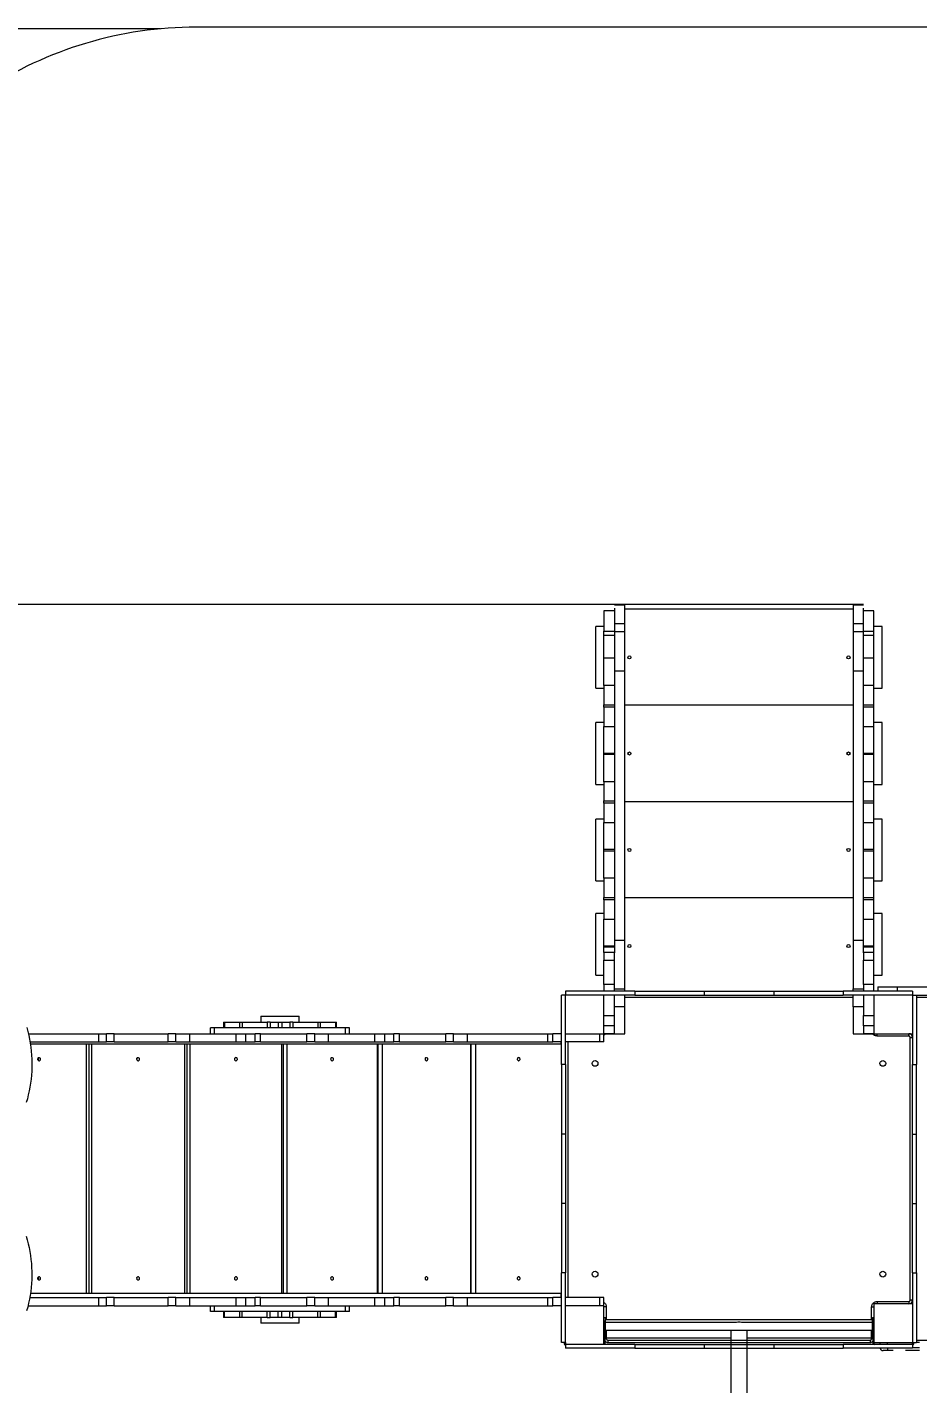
# Model space of a CAD drawing. Header units: millimetres. Extents: x -9608 to 9087, y -7864 to 6934.
# Drawn here: x -1389 to 921, y 3418 to 6934 of the extents above; entities that cross this region are included whole.
import ezdxf

# ---------------------------------------------------------------- set-up
doc = ezdxf.new("R2010")
doc.units = ezdxf.units.MM
for name, color, linetype in [('DIKOM_ЗОНА', 80, 'Continuous'), ('DIKOM_ОБЪЕКТ', 7, 'Continuous'), ('DIKOM_РАЗМЕР_ЗОНА', 7, 'Continuous'), ('DIKOM_РАЗМЕР_ОБЪЕКТА', 7, 'Continuous')]:
    doc.layers.add(name, color=color, linetype=linetype)
doc.styles.add('style1', font='arial.ttf', dxfattribs={"width": 0.8})
doc.dimstyles.new('1-50', dxfattribs={"dimtxt": 300, "dimasz": 200, "dimexe": 100, "dimexo": 0, "dimgap": 100, "dimtad": 1, "dimtxsty": 'style1', "dimcen": 200, "dimclrd": 7, "dimclre": 7, "dimclrt": 7, "dimadec": 1, "dimazin": 2, "dimtfac": 1, "dimtmove": 0, "dimatfit": 2, "dimfxl": 0, "dimlwd": 25, "dimlwe": 18, "dimarcsym": 0})

# ---------------------------------------------------------------- blocks, each defined once
blk = doc.blocks.new('*D16')
at = {"layer": 'Defpoints', "color": 0, "transparency": 16777216}
for p in [(-6125, 3662.5), (7039, -2261), (7039, -7136.2)]:
    blk.add_point(p, dxfattribs=at)
at = {"layer": 'DIKOM_РАЗМЕР_ОБЪЕКТА', "color": 7, "lineweight": 18, "transparency": 16777216}
for p, q in [((-6125, 3662.5), (-6125, -7236.2)), ((7039, -2261), (7039, -7236.2))]:
    blk.add_line(p, q, dxfattribs=at)
at = {"layer": 'DIKOM_РАЗМЕР_ОБЪЕКТА', "color": 7, "lineweight": 25, "transparency": 16777216}
blk.add_line((-5925, -7136.2), (6839, -7136.2), dxfattribs=at)
at = {"layer": 'DIKOM_РАЗМЕР_ОБЪЕКТА', "color": 7, "transparency": 16777216}
for points in [[(-5925, -7102.9), (-5925, -7169.5), (-6125, -7136.2)], [(6839, -7102.9), (6839, -7169.5), (7039, -7136.2)]]:
    blk.add_solid(points, dxfattribs=at)
at = {"layer": 'DIKOM_РАЗМЕР_ОБЪЕКТА', "color": 7, "transparency": 16777216, "insert": (326.4, -6882.9), "char_height": 300, "attachment_point": 5, "style": 'style1'}
blk.add_mtext('13200', dxfattribs=at)
blk = doc.blocks.new('*D17')
at = {"layer": 'Defpoints', "color": 0, "transparency": 16777216}
for p in [(779.9, 5437.6), (-8598.7, -4942), (837.1, -4942)]:
    blk.add_point(p, dxfattribs=at)
at = {"layer": 'DIKOM_РАЗМЕР_ОБЪЕКТА', "color": 7, "lineweight": 18, "transparency": 16777216}
for p, q in [((779.9, 5437.6), (-8698.7, 5437.6)), ((837.1, -4942), (-8698.7, -4942))]:
    blk.add_line(p, q, dxfattribs=at)
at = {"layer": 'DIKOM_РАЗМЕР_ОБЪЕКТА', "color": 7, "lineweight": 25, "transparency": 16777216}
blk.add_line((-8598.7, 5237.6), (-8598.7, -4742), dxfattribs=at)
at = {"layer": 'DIKOM_РАЗМЕР_ОБЪЕКТА', "color": 7, "transparency": 16777216}
for points in [[(-8632.1, 5237.6), (-8565.4, 5237.6), (-8598.7, 5437.6)], [(-8632.1, -4742), (-8565.4, -4742), (-8598.7, -4942)]]:
    blk.add_solid(points, dxfattribs=at)
at = {"layer": 'DIKOM_РАЗМЕР_ОБЪЕКТА', "color": 7, "transparency": 16777216, "insert": (-8851.9, -261.4), "char_height": 300, "attachment_point": 5, "rotation": 90, "style": 'style1'}
blk.add_mtext('10400', dxfattribs=at)
blk = doc.blocks.new('*D18')
at = {"layer": 'Defpoints', "color": 0, "transparency": 16777216}
for p in [(-1043.2, 6929.6), (-9158.1, -6445.8), (-215.1, -6445.8)]:
    blk.add_point(p, dxfattribs=at)
at = {"layer": 'DIKOM_РАЗМЕР_ЗОНА', "color": 7, "lineweight": 18, "transparency": 16777216}
for p, q in [((-1043.2, 6929.6), (-9258.1, 6929.6)), ((-215.1, -6445.8), (-9258.1, -6445.8))]:
    blk.add_line(p, q, dxfattribs=at)
at = {"layer": 'DIKOM_РАЗМЕР_ЗОНА', "color": 7, "lineweight": 25, "transparency": 16777216}
blk.add_line((-9158.1, 6729.6), (-9158.1, -6245.8), dxfattribs=at)
at = {"layer": 'DIKOM_РАЗМЕР_ЗОНА', "color": 7, "transparency": 16777216}
for points in [[(-9191.5, 6729.6), (-9124.8, 6729.6), (-9158.1, 6929.6)], [(-9191.5, -6245.8), (-9124.8, -6245.8), (-9158.1, -6445.8)]]:
    blk.add_solid(points, dxfattribs=at)
at = {"layer": 'DIKOM_РАЗМЕР_ЗОНА', "color": 7, "transparency": 16777216, "insert": (-9411.4, -257.2), "char_height": 300, "attachment_point": 5, "rotation": 90, "style": 'style1'}
blk.add_mtext('13400', dxfattribs=at)

msp = doc.modelspace()

# ---------------------------------------------------------------- linework, layer by layer
at = {"layer": 'DIKOM_ЗОНА', "color": 3, "lineweight": 15}
msp.add_lwpolyline([(2406.41, 6711.115, 0.17181305), (1777.145, 6933.924), (-950.016, 6933.924, 0.14662373), (-1500, 6769.099, -0.14662373), (-2049.985, 6604.274), (-4615.262, 6604.274, 0.36154217), (-5106.902, 6195.321, -0.36154217), (-5598.543, 5786.368), (-6601.458, 5786.368, 0.41421356), (-8101.458, 4286.368), (-8101.458, 2662.494, 0.33260582), (-7742.715, 2182.863, -0.33260582), (-7383.972, 1703.231), (-7383.972, -439.495, 0.34279744), (-7007.587, -923.974, -0.34279744), (-6631.202, -1408.452), (-6631.202, -3078.872, 0.41421356), (-5131.202, -4578.872), (-2988.423, -4578.872, -0.39477378), (-1491.77, -5978.709, 0.39507342), (-992.368, -6445.322), (1907.641, -6442.315, 0.21358998), (2280.36, -6275.022, -0.21386104), (2653.598, -6107.728)], format="xyb", dxfattribs=at)
at = {"layer": 'DIKOM_ОБЪЕКТ', "color": 7, "linetype": 'Continuous', "lineweight": 15}
for p, q in [((133.884, 5421.413), (106.891, 5421.413)), ((106.891, 5421.413), (106.891, 5368.478)), ((160.892, 5437.622), (133.884, 5437.622)), ((133.884, 5436.974), (160.892, 5436.974)), ((133.884, 5428.082), (133.884, 5388.316)), ((160.892, 5436.974), (160.892, 5437.622)), ((160.892, 5388.316), (160.892, 5436.974)), ((752.887, 5425.729), (160.892, 5425.729)), ((779.88, 5437.622), (752.887, 5437.622)), ((752.887, 5437.622), (752.887, 5436.974)), ((752.887, 5436.974), (779.88, 5436.974)), ((752.887, 5436.974), (752.887, 5388.316)), ((779.88, 5388.316), (779.88, 5428.082)), ((806.888, 5421.413), (779.88, 5421.413)), ((806.888, 5368.478), (806.888, 5421.413)), ((106.891, 5380.729), (85.879, 5380.729)), ((85.879, 5220.729), (85.879, 5380.729)), ((133.884, 5388.316), (160.892, 5388.316)), ((133.884, 5388.316), (133.884, 5368.188)), ((160.892, 5368.188), (160.892, 5388.316)), ((752.887, 5388.316), (779.88, 5388.316)), ((752.887, 5388.316), (752.887, 5368.188)), ((779.88, 5368.188), (779.88, 5388.316)), ((827.884, 5380.729), (806.888, 5380.729)), ((827.884, 5220.729), (827.884, 5380.729)), ((106.891, 5368.478), (133.884, 5368.478)), ((106.891, 5357.69), (106.891, 5368.478)), ((133.884, 5357.69), (106.891, 5357.69)), ((106.891, 5298.778), (106.891, 5357.69)), ((133.884, 5368.188), (160.892, 5368.188)), ((133.884, 5368.188), (133.884, 5266.319)), ((160.892, 5266.319), (160.892, 5368.188)), ((752.887, 5368.188), (779.88, 5368.188)), ((752.887, 5368.188), (752.887, 5266.319)), ((779.88, 5368.478), (806.888, 5368.478)), ((779.88, 5266.319), (779.88, 5368.188)), ((806.888, 5357.69), (779.88, 5357.69)), ((806.888, 5357.69), (806.888, 5368.478)), ((806.888, 5298.778), (806.888, 5357.69)), ((133.884, 5298.778), (106.891, 5298.778)), ((106.891, 5227.729), (106.891, 5298.778)), ((806.888, 5298.778), (779.88, 5298.778)), ((806.888, 5227.729), (806.888, 5298.778)), ((133.884, 5266.319), (160.892, 5266.319)), ((133.884, 5266.319), (133.884, 4568.274)), ((160.892, 4568.274), (160.892, 5266.319)), ((752.887, 5266.319), (779.88, 5266.319)), ((752.887, 5266.319), (752.887, 4568.274)), ((779.88, 4568.274), (779.88, 5266.319)), ((85.879, 5220.729), (106.891, 5220.729)), ((133.884, 5227.729), (106.891, 5227.729)), ((106.891, 5227.729), (106.891, 5177.729)), ((806.888, 5227.729), (779.88, 5227.729)), ((806.888, 5177.729), (806.888, 5227.729)), ((806.888, 5220.729), (827.884, 5220.729)), ((106.891, 5177.729), (133.884, 5177.729)), ((106.891, 5171.729), (106.891, 5177.729)), ((133.884, 5171.729), (106.891, 5171.729)), ((106.891, 5171.729), (106.891, 5121.729)), ((752.887, 5176.729), (160.892, 5176.729)), ((779.88, 5177.729), (806.888, 5177.729)), ((806.888, 5171.729), (779.88, 5171.729)), ((806.888, 5171.729), (806.888, 5177.729)), ((806.888, 5121.729), (806.888, 5171.729)), ((106.891, 5131.729), (85.879, 5131.729)), ((85.879, 4971.729), (85.879, 5131.729)), ((106.891, 5121.729), (133.884, 5121.729)), ((106.891, 5051.729), (106.891, 5121.729)), ((779.88, 5121.729), (806.888, 5121.729)), ((827.884, 5131.729), (806.888, 5131.729)), ((806.888, 5051.729), (806.888, 5121.729)), ((827.884, 4971.729), (827.884, 5131.729)), ((133.884, 5051.729), (106.891, 5051.729)), ((106.891, 5048.729), (106.891, 5051.729)), ((133.884, 5048.729), (106.891, 5048.729)), ((106.891, 4978.729), (106.891, 5048.729)), ((806.888, 5051.729), (779.88, 5051.729)), ((806.888, 5048.729), (779.88, 5048.729)), ((806.888, 5048.729), (806.888, 5051.729)), ((806.888, 4978.729), (806.888, 5048.729)), ((85.879, 4971.729), (106.891, 4971.729)), ((133.884, 4978.729), (106.891, 4978.729)), ((106.891, 4978.729), (106.891, 4928.729)), ((806.888, 4978.729), (779.88, 4978.729)), ((806.888, 4928.729), (806.888, 4978.729)), ((806.888, 4971.729), (827.884, 4971.729)), ((106.891, 4928.729), (133.884, 4928.729)), ((106.891, 4922.729), (106.891, 4928.729)), ((133.884, 4922.729), (106.891, 4922.729)), ((106.891, 4922.729), (106.891, 4872.729)), ((752.887, 4926.729), (160.892, 4926.729)), ((779.88, 4928.729), (806.888, 4928.729)), ((806.888, 4922.729), (779.88, 4922.729)), ((806.888, 4922.729), (806.888, 4928.729)), ((806.888, 4872.729), (806.888, 4922.729)), ((106.891, 4881.729), (85.879, 4881.729)), ((85.879, 4721.729), (85.879, 4881.729)), ((106.891, 4872.729), (133.884, 4872.729)), ((106.891, 4802.729), (106.891, 4872.729)), ((779.88, 4872.729), (806.888, 4872.729)), ((827.884, 4881.729), (806.888, 4881.729)), ((806.888, 4802.729), (806.888, 4872.729)), ((827.884, 4721.729), (827.884, 4881.729)), ((133.884, 4802.729), (106.891, 4802.729)), ((106.891, 4798.729), (106.891, 4802.729)), ((133.884, 4798.729), (106.891, 4798.729)), ((106.891, 4728.729), (106.891, 4798.729)), ((806.888, 4802.729), (779.88, 4802.729)), ((806.888, 4798.729), (779.88, 4798.729)), ((806.888, 4798.729), (806.888, 4802.729)), ((806.888, 4728.729), (806.888, 4798.729)), ((85.879, 4721.729), (106.891, 4721.729)), ((133.884, 4728.729), (106.891, 4728.729)), ((106.891, 4728.729), (106.891, 4678.729)), ((806.888, 4728.729), (779.88, 4728.729)), ((806.888, 4678.729), (806.888, 4728.729)), ((806.888, 4721.729), (827.884, 4721.729)), ((106.891, 4678.729), (133.884, 4678.729)), ((106.891, 4672.729), (106.891, 4678.729)), ((752.887, 4677.729), (160.892, 4677.729)), ((779.88, 4678.729), (806.888, 4678.729)), ((806.888, 4672.729), (806.888, 4678.729)), ((133.884, 4672.729), (106.891, 4672.729)), ((106.891, 4672.729), (106.891, 4622.729)), ((806.888, 4672.729), (779.88, 4672.729)), ((806.888, 4622.729), (806.888, 4672.729)), ((106.891, 4637.508), (85.879, 4637.508)), ((85.879, 4477.508), (85.879, 4637.508)), ((106.891, 4622.729), (133.884, 4622.729)), ((106.891, 4552.729), (106.891, 4622.729)), ((779.88, 4622.729), (806.888, 4622.729)), ((827.884, 4637.508), (806.888, 4637.508)), ((806.888, 4552.729), (806.888, 4622.729)), ((827.884, 4477.508), (827.884, 4637.508)), ((133.884, 4552.729), (106.891, 4552.729)), ((106.891, 4549.729), (106.891, 4552.729)), ((133.884, 4549.729), (106.891, 4549.729)), ((106.891, 4536.187), (106.891, 4549.729)), ((133.884, 4536.187), (106.891, 4536.187)), ((106.891, 4536.187), (106.891, 4516.01)), ((133.884, 4568.274), (160.892, 4568.274)), ((133.884, 4568.274), (133.884, 4535.393)), ((133.884, 4516.01), (133.884, 4535.393)), ((160.892, 4441.749), (160.892, 4568.274)), ((752.887, 4568.274), (779.88, 4568.274)), ((752.887, 4568.274), (752.887, 4441.749)), ((779.88, 4535.393), (779.88, 4568.274)), ((806.888, 4552.729), (779.88, 4552.729)), ((806.888, 4549.729), (779.88, 4549.729)), ((806.888, 4536.187), (779.88, 4536.187)), ((779.88, 4535.393), (779.88, 4516.01)), ((806.888, 4549.729), (806.888, 4552.729)), ((806.888, 4536.187), (806.888, 4549.729)), ((806.888, 4516.01), (806.888, 4536.187)), ((106.891, 4516.01), (133.884, 4516.01)), ((106.891, 4452.907), (106.891, 4516.01)), ((133.884, 4452.907), (133.884, 4516.01)), ((779.88, 4516.01), (806.888, 4516.01)), ((779.88, 4452.907), (779.88, 4516.01)), ((806.888, 4452.907), (806.888, 4516.01)), ((85.879, 4477.508), (106.891, 4477.508)), ((806.888, 4477.508), (827.884, 4477.508)), ((6.885, 4435.729), (6.885, 4425.729)), ((186.877, 4435.729), (6.885, 4435.729)), ((133.884, 4452.907), (106.891, 4452.907)), ((106.891, 4452.907), (106.891, 4435.729)), ((133.884, 4435.729), (133.884, 4452.907)), ((133.884, 4441.749), (160.892, 4441.749)), ((160.892, 4435.729), (160.892, 4441.749)), ((186.877, 4435.729), (186.877, 4425.729)), ((186.877, 4435.729), (366.885, 4435.729)), ((366.885, 4435.729), (366.885, 4425.729)), ((366.885, 4435.729), (546.878, 4435.729)), ((546.878, 4435.729), (546.878, 4425.729)), ((546.878, 4435.729), (726.886, 4435.729)), ((726.886, 4435.729), (726.886, 4425.729)), ((906.879, 4435.729), (726.886, 4435.729)), ((752.887, 4441.749), (779.88, 4441.749)), ((752.887, 4435.729), (752.887, 4441.749)), ((806.888, 4452.907), (779.88, 4452.907)), ((779.88, 4452.907), (779.88, 4435.729)), ((806.888, 4435.729), (806.888, 4452.907)), ((816.882, 4446.729), (816.882, 4435.729)), ((816.882, 4446.729), (866.885, 4446.729)), ((866.885, 4446.729), (1026.889, 4446.729)), ((866.885, 4446.729), (866.885, 4435.729)), ((906.879, 4435.729), (906.879, 4425.729)), ((6.885, 4425.729), (-3.11, 4425.729)), ((-3.11, 4245.729), (-3.11, 4425.729)), ((6.885, 4245.729), (6.885, 4425.729)), ((186.877, 4425.729), (6.885, 4425.729)), ((106.891, 4325.729), (106.891, 4425.729)), ((133.884, 4373.084), (133.884, 4425.729)), ((160.892, 4395.729), (133.884, 4395.729)), ((160.892, 4395.729), (160.892, 4425.729)), ((752.887, 4419.729), (160.892, 4419.729)), ((160.892, 4325.729), (160.892, 4395.729)), ((186.877, 4425.729), (366.885, 4425.729)), ((366.885, 4425.729), (546.878, 4425.729)), ((546.878, 4425.729), (726.886, 4425.729)), ((906.879, 4425.729), (726.886, 4425.729)), ((752.887, 4395.729), (752.887, 4425.729)), ((779.88, 4395.729), (752.887, 4395.729)), ((752.887, 4395.729), (752.887, 4325.729)), ((779.88, 4425.729), (779.88, 4373.084)), ((806.888, 4425.729), (806.888, 4325.729)), ((906.879, 4425.729), (916.888, 4425.729)), ((906.879, 4425.729), (906.879, 4245.729)), ((916.888, 4425.729), (1026.889, 4425.729)), ((916.888, 4425.729), (916.888, 4245.729)), ((916.888, 4420.729), (2346.606, 4420.729)), ((-783.109, 4370.729), (-783.109, 4355.729)), ((-783.109, 4370.729), (-683.118, 4370.729)), ((-683.118, 4355.729), (-683.118, 4370.729)), ((106.891, 4373.084), (133.884, 4373.084)), ((133.884, 4345.9), (133.884, 4373.084)), ((779.88, 4373.084), (806.888, 4373.084)), ((779.88, 4345.9), (779.88, 4373.084)), ((-1385.495, 4325.729), (-1203.122, 4325.729)), ((-1203.122, 4304.729), (-1203.122, 4325.729)), ((-1203.122, 4325.729), (-1183.118, 4325.729)), ((-1183.118, 4304.729), (-1183.118, 4325.729)), ((-1163.113, 4325.729), (-1183.118, 4325.729)), ((-1163.113, 4304.729), (-1163.113, 4325.729)), ((-1163.113, 4325.729), (-1023.114, 4325.729)), ((-1023.114, 4304.729), (-1023.114, 4325.729)), ((-1003.11, 4325.729), (-1023.114, 4325.729)), ((-1003.11, 4304.729), (-1003.11, 4325.729)), ((-1003.11, 4325.729), (-967.114, 4325.729)), ((-967.114, 4304.729), (-967.114, 4325.729)), ((-967.114, 4325.729), (-846.829, 4325.729)), ((-913.113, 4325.729), (-913.113, 4340.729)), ((-903.119, 4340.729), (-913.113, 4340.729)), ((-903.119, 4325.729), (-903.119, 4340.729)), ((-563.123, 4340.729), (-903.119, 4340.729)), ((-879.742, 4355.729), (-879.742, 4340.729)), ((-879.742, 4355.729), (-876.904, 4355.729)), ((-876.904, 4355.729), (-876.904, 4340.729)), ((-876.904, 4355.729), (-838.269, 4355.729)), ((-846.829, 4304.729), (-846.829, 4325.729)), ((-846.829, 4325.729), (-821.286, 4325.729)), ((-838.269, 4355.729), (-838.269, 4340.729)), ((-838.269, 4355.729), (-831.601, 4355.729)), ((-831.601, 4355.729), (-831.601, 4340.729)), ((-831.601, 4355.729), (-766.324, 4355.729)), ((-821.286, 4304.729), (-821.286, 4325.729)), ((-821.286, 4325.729), (-797.589, 4325.729)), ((-797.589, 4304.729), (-797.589, 4325.729)), ((-783.398, 4325.729), (-797.589, 4325.729)), ((-783.398, 4304.729), (-783.398, 4325.729)), ((-783.398, 4325.729), (-663.113, 4325.729)), ((-766.324, 4355.729), (-766.324, 4340.729)), ((-758.252, 4355.729), (-766.324, 4355.729)), ((-758.252, 4355.729), (-758.252, 4340.729)), ((-758.252, 4355.729), (-737.622, 4355.729)), ((-737.622, 4355.729), (-737.622, 4340.729)), ((-737.622, 4355.729), (-728.604, 4355.729)), ((-728.604, 4355.729), (-728.604, 4340.729)), ((-728.604, 4355.729), (-707.974, 4355.729)), ((-707.974, 4355.729), (-707.974, 4340.729)), ((-699.902, 4355.729), (-707.974, 4355.729)), ((-699.902, 4355.729), (-699.902, 4340.729)), ((-699.902, 4355.729), (-634.641, 4355.729)), ((-663.113, 4304.729), (-663.113, 4325.729)), ((-643.109, 4325.729), (-663.113, 4325.729)), ((-643.109, 4304.729), (-643.109, 4325.729)), ((-643.109, 4325.729), (-607.114, 4325.729)), ((-634.641, 4355.729), (-634.641, 4340.729)), ((-634.641, 4355.729), (-627.972, 4355.729)), ((-627.972, 4340.729), (-627.972, 4355.729)), ((-627.972, 4355.729), (-589.337, 4355.729)), ((-607.114, 4304.729), (-607.114, 4325.729)), ((-607.114, 4325.729), (-486.829, 4325.729)), ((-589.337, 4355.729), (-589.337, 4340.729)), ((-589.337, 4355.729), (-586.484, 4355.729)), ((-586.484, 4340.729), (-586.484, 4355.729)), ((-563.123, 4325.729), (-563.123, 4340.729)), ((-553.113, 4340.729), (-563.123, 4340.729)), ((-553.113, 4325.729), (-553.113, 4340.729)), ((-486.829, 4304.729), (-486.829, 4325.729)), ((-486.829, 4325.729), (-461.285, 4325.729)), ((-461.285, 4304.729), (-461.285, 4325.729)), ((-461.285, 4325.729), (-437.589, 4325.729)), ((-437.589, 4304.729), (-437.589, 4325.729)), ((-423.398, 4325.729), (-437.589, 4325.729)), ((-423.398, 4304.729), (-423.398, 4325.729)), ((-423.398, 4325.729), (-303.113, 4325.729)), ((-303.113, 4304.729), (-303.113, 4325.729)), ((-283.109, 4325.729), (-303.113, 4325.729)), ((-283.109, 4304.729), (-283.109, 4325.729)), ((-283.109, 4325.729), (-247.113, 4325.729)), ((-247.113, 4304.729), (-247.113, 4325.729)), ((-247.113, 4325.729), (-38.632, 4325.729)), ((-38.632, 4304.729), (-38.632, 4325.729)), ((-38.632, 4325.729), (-25.403, 4325.729)), ((-25.403, 4304.729), (-25.403, 4325.729)), ((-3.11, 4325.729), (-25.403, 4325.729)), ((6.885, 4325.729), (106.891, 4325.729)), ((96.362, 4304.729), (96.362, 4325.729)), ((133.884, 4345.9), (106.891, 4345.9)), ((106.891, 4325.9), (133.884, 4325.9)), ((106.891, 4325.729), (133.884, 4325.729)), ((106.891, 4304.729), (106.891, 4325.729)), ((133.884, 4325.9), (133.884, 4345.9)), ((133.884, 4325.9), (133.884, 4325.729)), ((133.884, 4325.729), (160.892, 4325.729)), ((752.887, 4325.729), (779.88, 4325.729)), ((806.888, 4345.9), (779.88, 4345.9)), ((779.88, 4345.9), (779.88, 4325.9)), ((779.88, 4325.729), (779.88, 4325.9)), ((779.88, 4325.9), (806.888, 4325.9)), ((779.88, 4325.729), (806.888, 4325.729)), ((806.888, 4325.729), (906.879, 4325.729)), ((814.883, 4319.729), (814.883, 4325.729)), ((896.884, 4319.729), (896.884, 4325.729)), ((-1381.238, 4304.729), (-1203.122, 4304.729)), ((-3.949, 4298.729), (-1380.277, 4298.729)), ((-1234.891, 3652.729), (-1234.891, 4298.729)), ((-1228.711, 4298.729), (-1228.711, 3652.729)), ((-1222.165, 4298.729), (-1222.165, 3652.729)), ((-1203.122, 4304.729), (-1183.118, 4304.729)), ((-1163.113, 4304.729), (-1183.118, 4304.729)), ((-1163.113, 4304.729), (-1023.114, 4304.729)), ((-1003.11, 4304.729), (-1023.114, 4304.729)), ((-1003.11, 4304.729), (-967.114, 4304.729)), ((-979.611, 3652.729), (-979.611, 4298.729)), ((-974.866, 4298.729), (-974.866, 3652.729)), ((-967.114, 4304.729), (-846.829, 4304.729)), ((-966.946, 4298.729), (-966.946, 3652.729)), ((-846.829, 4304.729), (-821.286, 4304.729)), ((-821.286, 4304.729), (-797.589, 4304.729)), ((-783.398, 4304.729), (-797.589, 4304.729)), ((-783.398, 4304.729), (-663.113, 4304.729)), ((-727.933, 3652.729), (-727.933, 4298.729)), ((-724.713, 4298.729), (-724.713, 3652.729)), ((-715.482, 4298.729), (-715.482, 3652.729)), ((-643.109, 4304.729), (-663.113, 4304.729)), ((-643.109, 4304.729), (-607.114, 4304.729)), ((-607.114, 4304.729), (-486.829, 4304.729)), ((-486.829, 4304.729), (-461.285, 4304.729)), ((-480.542, 3652.729), (-480.542, 4298.729)), ((-479.016, 4298.729), (-479.016, 3652.729)), ((-468.411, 4298.729), (-468.411, 3652.729)), ((-461.285, 4304.729), (-437.589, 4304.729)), ((-423.398, 4304.729), (-437.589, 4304.729)), ((-423.398, 4304.729), (-303.113, 4304.729)), ((-283.109, 4304.729), (-303.113, 4304.729)), ((-283.109, 4304.729), (-247.113, 4304.729)), ((-247.113, 4304.729), (-38.632, 4304.729)), ((-238.507, 3652.729), (-238.507, 4298.729)), ((-238.385, 4298.729), (-238.385, 3652.729)), ((-226.468, 4298.729), (-226.468, 3652.729)), ((-38.632, 4304.729), (-25.403, 4304.729)), ((-3.11, 4304.729), (-25.403, 4304.729)), ((-3.949, 4298.729), (-3.949, 4304.729)), ((-3.11, 4298.729), (-3.949, 4298.729)), ((96.362, 4304.729), (6.885, 4304.729)), ((12.881, 4304.729), (12.881, 3641.729)), ((106.891, 4304.729), (96.362, 4304.729)), ((896.884, 4319.729), (814.883, 4319.729)), ((900.882, 3635.729), (900.882, 4315.729)), ((900.882, 4315.729), (906.879, 4315.729)), ((6.885, 4245.729), (-3.11, 4245.729)), ((-3.11, 4245.729), (-3.11, 4065.729)), ((6.885, 4245.729), (6.885, 4065.729)), ((906.879, 4245.729), (916.888, 4245.729)), ((906.879, 4065.729), (906.879, 4245.729)), ((916.888, 4065.729), (916.888, 4245.729)), ((6.885, 4065.729), (-3.11, 4065.729)), ((-3.11, 4065.729), (-3.11, 3885.729)), ((6.885, 4065.729), (6.885, 3885.729)), ((906.879, 4065.729), (916.888, 4065.729)), ((906.879, 3885.729), (906.879, 4065.729)), ((916.888, 3885.729), (916.888, 4065.729)), ((6.885, 3885.729), (-3.11, 3885.729)), ((-3.11, 3885.729), (-3.11, 3705.729)), ((6.885, 3885.729), (6.885, 3705.729)), ((906.879, 3885.729), (916.888, 3885.729)), ((906.879, 3705.729), (906.879, 3885.729)), ((916.888, 3705.729), (916.888, 3885.729)), ((6.885, 3705.729), (-3.11, 3705.729)), ((-3.11, 3525.729), (-3.11, 3705.729)), ((6.885, 3525.729), (6.885, 3705.729)), ((906.879, 3705.729), (916.888, 3705.729)), ((906.879, 3705.729), (906.879, 3525.729)), ((916.888, 3705.729), (916.888, 3525.729)), ((-1382.031, 3641.729), (-1203.122, 3641.729)), ((-3.949, 3652.729), (-1380.246, 3652.729)), ((-1203.122, 3620.729), (-1203.122, 3641.729)), ((-1203.122, 3641.729), (-1183.118, 3641.729)), ((-1183.118, 3620.729), (-1183.118, 3641.729)), ((-1163.113, 3641.729), (-1183.118, 3641.729)), ((-1163.113, 3620.729), (-1163.113, 3641.729)), ((-1163.113, 3641.729), (-1023.114, 3641.729)), ((-1023.114, 3620.729), (-1023.114, 3641.729)), ((-1003.11, 3641.729), (-1023.114, 3641.729)), ((-1003.11, 3620.729), (-1003.11, 3641.729)), ((-1003.11, 3641.729), (-967.114, 3641.729)), ((-967.114, 3620.729), (-967.114, 3641.729)), ((-967.114, 3641.729), (-846.829, 3641.729)), ((-846.829, 3620.729), (-846.829, 3641.729)), ((-846.829, 3641.729), (-821.286, 3641.729)), ((-821.286, 3620.729), (-821.286, 3641.729)), ((-821.286, 3641.729), (-797.589, 3641.729)), ((-797.589, 3620.729), (-797.589, 3641.729)), ((-783.398, 3641.729), (-797.589, 3641.729)), ((-783.398, 3620.729), (-783.398, 3641.729)), ((-783.398, 3641.729), (-663.113, 3641.729)), ((-663.113, 3620.729), (-663.113, 3641.729)), ((-643.109, 3641.729), (-663.113, 3641.729)), ((-643.109, 3620.729), (-643.109, 3641.729)), ((-643.109, 3641.729), (-607.114, 3641.729)), ((-607.114, 3620.729), (-607.114, 3641.729)), ((-607.114, 3641.729), (-486.829, 3641.729)), ((-486.829, 3620.729), (-486.829, 3641.729)), ((-486.829, 3641.729), (-461.285, 3641.729)), ((-461.285, 3620.729), (-461.285, 3641.729)), ((-461.285, 3641.729), (-437.589, 3641.729)), ((-437.589, 3620.729), (-437.589, 3641.729)), ((-423.398, 3641.729), (-437.589, 3641.729)), ((-423.398, 3620.729), (-423.398, 3641.729)), ((-423.398, 3641.729), (-303.113, 3641.729)), ((-303.113, 3620.729), (-303.113, 3641.729)), ((-283.109, 3641.729), (-303.113, 3641.729)), ((-283.109, 3620.729), (-283.109, 3641.729)), ((-283.109, 3641.729), (-247.113, 3641.729)), ((-247.113, 3620.729), (-247.113, 3641.729)), ((-247.113, 3641.729), (-38.632, 3641.729)), ((-38.632, 3620.729), (-38.632, 3641.729)), ((-38.632, 3641.729), (-25.403, 3641.729)), ((-25.403, 3620.729), (-25.403, 3641.729)), ((-3.11, 3641.729), (-25.403, 3641.729)), ((-3.11, 3652.729), (-3.949, 3652.729)), ((-3.949, 3641.729), (-3.949, 3652.729)), ((96.362, 3641.729), (6.885, 3641.729)), ((96.362, 3620.729), (96.362, 3641.729)), ((106.891, 3641.729), (96.362, 3641.729)), ((106.891, 3620.729), (106.891, 3641.729)), ((806.888, 3625.729), (806.888, 3525.729)), ((906.879, 3625.729), (806.888, 3625.729)), ((814.883, 3631.729), (896.884, 3631.729)), ((814.883, 3631.729), (814.883, 3625.729)), ((896.884, 3631.729), (896.884, 3625.729)), ((900.882, 3635.729), (906.879, 3635.729)), ((-1386.487, 3620.729), (-1203.122, 3620.729)), ((-1203.122, 3620.729), (-1183.118, 3620.729)), ((-1163.113, 3620.729), (-1183.118, 3620.729)), ((-1163.113, 3620.729), (-1023.114, 3620.729)), ((-1003.11, 3620.729), (-1023.114, 3620.729)), ((-1003.11, 3620.729), (-967.114, 3620.729)), ((-967.114, 3620.729), (-846.829, 3620.729)), ((-913.113, 3605.729), (-913.113, 3620.729)), ((-903.119, 3605.729), (-913.113, 3605.729)), ((-903.119, 3605.729), (-903.119, 3620.729)), ((-563.123, 3605.729), (-903.119, 3605.729)), ((-879.742, 3605.729), (-879.742, 3590.729)), ((-876.904, 3590.729), (-879.742, 3590.729)), ((-876.904, 3590.729), (-876.904, 3605.729)), ((-838.269, 3590.729), (-876.904, 3590.729)), ((-846.829, 3620.729), (-821.286, 3620.729)), ((-838.269, 3605.729), (-838.269, 3590.729)), ((-831.601, 3590.729), (-838.269, 3590.729)), ((-831.601, 3590.729), (-831.601, 3605.729)), ((-766.324, 3590.729), (-831.601, 3590.729)), ((-821.286, 3620.729), (-797.589, 3620.729)), ((-783.398, 3620.729), (-797.589, 3620.729)), ((-783.398, 3620.729), (-663.113, 3620.729)), ((-783.109, 3590.729), (-783.109, 3575.729)), ((-766.324, 3590.729), (-766.324, 3605.729)), ((-766.324, 3590.729), (-758.252, 3590.729)), ((-758.252, 3590.729), (-758.252, 3605.729)), ((-737.622, 3590.729), (-758.252, 3590.729)), ((-737.622, 3590.729), (-737.622, 3605.729)), ((-728.604, 3590.729), (-737.622, 3590.729)), ((-728.604, 3590.729), (-728.604, 3605.729)), ((-707.974, 3590.729), (-728.604, 3590.729)), ((-707.974, 3590.729), (-707.974, 3605.729)), ((-707.974, 3590.729), (-699.902, 3590.729)), ((-699.902, 3590.729), (-699.902, 3605.729)), ((-634.641, 3590.729), (-699.902, 3590.729)), ((-683.118, 3575.729), (-683.118, 3590.729)), ((-643.109, 3620.729), (-663.113, 3620.729)), ((-643.109, 3620.729), (-607.114, 3620.729)), ((-634.641, 3590.729), (-634.641, 3605.729)), ((-627.972, 3590.729), (-634.641, 3590.729)), ((-627.972, 3590.729), (-627.972, 3605.729)), ((-589.337, 3590.729), (-627.972, 3590.729)), ((-607.114, 3620.729), (-486.829, 3620.729)), ((-589.337, 3590.729), (-589.337, 3605.729)), ((-586.484, 3590.729), (-589.337, 3590.729)), ((-586.484, 3590.729), (-586.484, 3605.729)), ((-563.123, 3605.729), (-563.123, 3620.729)), ((-553.113, 3605.729), (-563.123, 3605.729)), ((-553.113, 3605.729), (-553.113, 3620.729)), ((-486.829, 3620.729), (-461.285, 3620.729)), ((-461.285, 3620.729), (-437.589, 3620.729)), ((-423.398, 3620.729), (-437.589, 3620.729)), ((-423.398, 3620.729), (-303.113, 3620.729)), ((-283.109, 3620.729), (-303.113, 3620.729)), ((-283.109, 3620.729), (-247.113, 3620.729)), ((-247.113, 3620.729), (-38.632, 3620.729)), ((-38.632, 3620.729), (-25.403, 3620.729)), ((-3.11, 3620.729), (-25.403, 3620.729)), ((106.891, 3620.729), (6.885, 3620.729)), ((106.891, 3520.729), (106.891, 3620.729)), ((112.888, 3617.729), (106.891, 3617.729)), ((106.891, 3590.729), (109.882, 3590.729)), ((109.882, 3590.729), (110.889, 3590.729)), ((109.882, 3590.729), (109.882, 3580.729)), ((110.889, 3550.729), (110.889, 3590.729)), ((112.888, 3617.729), (112.888, 3584.229)), ((800.891, 3617.729), (806.888, 3617.729)), ((800.891, 3584.229), (800.891, 3617.729)), ((802.89, 3550.729), (802.89, 3590.729)), ((802.89, 3590.729), (803.882, 3590.729)), ((803.882, 3590.729), (806.888, 3590.729)), ((803.882, 3580.729), (803.882, 3590.729)), ((-683.118, 3575.729), (-783.109, 3575.729)), ((110.889, 3577.229), (106.889, 3577.229)), ((106.889, 3537.229), (106.889, 3577.229)), ((109.882, 3580.729), (106.891, 3580.729)), ((109.882, 3522.729), (109.882, 3580.729)), ((802.89, 3584.229), (110.889, 3584.229)), ((450.486, 3577.229), (110.889, 3577.229)), ((110.889, 3537.229), (110.889, 3577.229)), ((110.889, 3557.229), (802.89, 3557.229)), ((112.888, 3557.229), (112.888, 3535.729)), ((435.889, 3556.429), (435.889, 3057.229)), ((802.889, 3577.229), (463.292, 3577.229)), ((477.889, 3057.229), (477.889, 3556.429)), ((800.891, 3535.729), (800.891, 3557.229)), ((802.889, 3537.229), (802.889, 3577.229)), ((802.889, 3577.229), (806.889, 3577.229)), ((803.882, 3580.729), (803.882, 3522.729)), ((806.888, 3580.729), (803.882, 3580.729)), ((806.889, 3537.229), (806.889, 3577.229)), ((6.885, 3525.729), (-3.11, 3525.729)), ((3.879, 3525.729), (3.879, 3522.729)), ((6.885, 3525.729), (6.885, 3520.729)), ((6.885, 3520.729), (6.885, 3510.729)), ((186.877, 3520.729), (6.885, 3520.729)), ((110.889, 3537.229), (106.889, 3537.229)), ((109.882, 3550.729), (110.889, 3550.729)), ((112.888, 3535.729), (109.882, 3535.729)), ((110.889, 3537.229), (435.889, 3537.229)), ((116.885, 3531.729), (796.878, 3531.729)), ((116.885, 3531.729), (116.885, 3525.729)), ((116.885, 3525.729), (796.878, 3525.729)), ((186.877, 3520.729), (186.877, 3510.729)), ((186.877, 3520.729), (366.885, 3520.729)), ((366.885, 3520.729), (366.885, 3510.729)), ((366.885, 3520.729), (546.878, 3520.729)), ((477.889, 3537.229), (802.889, 3537.229)), ((546.878, 3520.729), (546.878, 3510.729)), ((546.878, 3520.729), (726.886, 3520.729)), ((726.886, 3520.729), (726.886, 3510.729)), ((906.879, 3520.729), (726.886, 3520.729)), ((796.878, 3531.729), (796.878, 3525.729)), ((800.891, 3535.729), (803.882, 3535.729)), ((802.889, 3537.229), (806.889, 3537.229)), ((802.89, 3550.729), (803.882, 3550.729)), ((806.888, 3522.729), (806.888, 3525.729)), ((806.888, 3525.729), (906.879, 3525.729)), ((822.879, 3520.729), (822.879, 3525.729)), ((841.739, 3520.729), (841.739, 3525.729)), ((906.879, 3525.729), (906.879, 3522.729)), ((906.879, 3525.729), (916.888, 3525.729)), ((906.879, 3520.729), (906.879, 3510.729)), ((909.885, 3522.729), (909.885, 3525.729)), ((2346.805, 3530.729), (916.888, 3530.729)), ((924.716, 3525.729), (916.888, 3525.729)), ((186.877, 3510.729), (6.885, 3510.729)), ((186.877, 3510.729), (366.885, 3510.729)), ((366.885, 3510.729), (546.878, 3510.729)), ((546.878, 3510.729), (726.886, 3510.729)), ((906.879, 3510.729), (726.886, 3510.729)), ((842.197, 3504.729), (830.89, 3504.729)), ((856.891, 3504.729), (842.197, 3504.729)), ((925.174, 3504.729), (888.889, 3504.729)), ((906.879, 3512.729), (924.716, 3512.729))]:
    msp.add_line(p, q, dxfattribs=at)
at = {"layer": 'DIKOM_ОБЪЕКТ', "color": 7, "linetype": 'Continuous', "lineweight": 15, "flags": 128}
for points in [[(-1389.6, 4341.389), (-1386.914, 4331.47), (-1384.518, 4321.449), (-1382.428, 4311.338), (-1380.658, 4301.15), (-1379.178, 4290.897), (-1378.003, 4280.591), (-1377.148, 4270.245), (-1376.599, 4259.87), (-1376.37, 4249.48), (-1376.447, 4239.087), (-1376.843, 4228.703), (-1377.53, 4218.34), (-1378.552, 4208.012), (-1379.865, 4197.731), (-1381.497, 4187.509), (-1383.435, 4177.357), (-1385.663, 4167.29), (-1388.196, 4157.317), (-1391.034, 4147.453)], [(-1357.632, 4263.729), (-1358.777, 4263.551), (-1359.845, 4263.034), (-1360.699, 4262.223), (-1361.279, 4261.19), (-1361.539, 4260.028), (-1361.462, 4258.839), (-1361.035, 4257.729), (-1360.303, 4256.797), (-1359.326, 4256.125), (-1358.212, 4255.773), (-1357.037, 4255.773), (-1355.923, 4256.125), (-1354.962, 4256.797), (-1354.23, 4257.729), (-1353.803, 4258.839), (-1353.711, 4260.028), (-1353.97, 4261.19), (-1354.55, 4262.223), (-1355.42, 4263.034), (-1356.473, 4263.551), (-1357.632, 4263.729)], [(-1100.888, 4263.729), (-1102.033, 4263.551), (-1103.07, 4263.034), (-1103.925, 4262.223), (-1104.504, 4261.19), (-1104.764, 4260.028), (-1104.672, 4258.839), (-1104.245, 4257.729), (-1103.528, 4256.797), (-1102.582, 4256.125), (-1101.468, 4255.773), (-1100.308, 4255.773), (-1099.21, 4256.125), (-1098.248, 4256.797), (-1097.531, 4257.729), (-1097.104, 4258.839), (-1097.028, 4260.028), (-1097.272, 4261.19), (-1097.852, 4262.223), (-1098.706, 4263.034), (-1099.744, 4263.551), (-1100.888, 4263.729)], [(-847.44, 4263.729), (-848.569, 4263.551), (-849.591, 4263.034), (-850.43, 4262.223), (-850.995, 4261.19), (-851.254, 4260.028), (-851.163, 4258.839), (-850.751, 4257.729), (-850.049, 4256.797), (-849.103, 4256.125), (-848.004, 4255.773), (-846.875, 4255.773), (-845.776, 4256.125), (-844.846, 4256.797), (-844.128, 4257.729), (-843.716, 4258.839), (-843.625, 4260.028), (-843.884, 4261.19), (-844.449, 4262.223), (-845.288, 4263.034), (-846.31, 4263.551), (-847.44, 4263.729)], [(-598.004, 4263.729), (-599.118, 4263.551), (-600.125, 4263.034), (-600.949, 4262.223), (-601.514, 4261.19), (-601.758, 4260.028), (-601.682, 4258.839), (-601.27, 4257.729), (-600.568, 4256.797), (-599.637, 4256.125), (-598.569, 4255.773), (-597.455, 4255.773), (-596.387, 4256.125), (-595.456, 4256.797), (-594.754, 4257.729), (-594.342, 4258.839), (-594.266, 4260.028), (-594.51, 4261.19), (-595.074, 4262.223), (-595.898, 4263.034), (-596.906, 4263.551), (-598.004, 4263.729)], [(-353.467, 4263.729), (-354.55, 4263.551), (-355.542, 4263.034), (-356.335, 4262.223), (-356.885, 4261.19), (-357.129, 4260.028), (-357.053, 4258.839), (-356.656, 4257.729), (-355.969, 4256.797), (-355.054, 4256.125), (-354.016, 4255.773), (-352.918, 4255.773), (-351.865, 4256.125), (-350.964, 4256.797), (-350.278, 4257.729), (-349.881, 4258.839), (-349.789, 4260.028), (-350.034, 4261.19), (-350.583, 4262.223), (-351.392, 4263.034), (-352.383, 4263.551), (-353.467, 4263.729)], [(-114.316, 4263.729), (-115.369, 4263.551), (-116.33, 4263.034), (-117.123, 4262.223), (-117.658, 4261.19), (-117.886, 4260.028), (-117.81, 4258.839), (-117.429, 4257.729), (-116.757, 4256.797), (-115.872, 4256.125), (-114.85, 4255.773), (-113.782, 4255.773), (-112.759, 4256.125), (-111.874, 4256.797), (-111.203, 4257.729), (-110.822, 4258.839), (-110.73, 4260.028), (-110.974, 4261.19), (-111.508, 4262.223), (-112.286, 4263.034), (-113.263, 4263.551), (-114.316, 4263.729)], [(-1391.232, 3801.459), (-1388.409, 3791.588), (-1385.876, 3781.611), (-1383.649, 3771.539), (-1381.726, 3761.383), (-1380.109, 3751.157), (-1378.812, 3740.873), (-1377.805, 3730.542), (-1377.118, 3720.177), (-1376.736, 3709.791), (-1376.675, 3699.396), (-1376.92, 3689.005), (-1377.484, 3678.63), (-1378.354, 3668.284), (-1379.529, 3657.978), (-1381.024, 3647.726), (-1382.809, 3637.539), (-1384.915, 3627.431), (-1387.311, 3617.412), (-1390.012, 3607.496)], [(-1357.632, 3695.729), (-1358.777, 3695.551), (-1359.845, 3695.034), (-1360.699, 3694.223), (-1361.279, 3693.19), (-1361.539, 3692.028), (-1361.462, 3690.839), (-1361.035, 3689.729), (-1360.303, 3688.797), (-1359.326, 3688.125), (-1358.212, 3687.773), (-1357.037, 3687.773), (-1355.923, 3688.125), (-1354.962, 3688.797), (-1354.23, 3689.729), (-1353.803, 3690.839), (-1353.711, 3692.028), (-1353.97, 3693.19), (-1354.55, 3694.223), (-1355.42, 3695.034), (-1356.473, 3695.551), (-1357.632, 3695.729)], [(-1100.888, 3695.729), (-1102.033, 3695.551), (-1103.07, 3695.034), (-1103.925, 3694.223), (-1104.504, 3693.19), (-1104.764, 3692.028), (-1104.672, 3690.839), (-1104.245, 3689.729), (-1103.528, 3688.797), (-1102.582, 3688.125), (-1101.468, 3687.773), (-1100.308, 3687.773), (-1099.21, 3688.125), (-1098.248, 3688.797), (-1097.531, 3689.729), (-1097.104, 3690.839), (-1097.028, 3692.028), (-1097.272, 3693.19), (-1097.852, 3694.223), (-1098.706, 3695.034), (-1099.744, 3695.551), (-1100.888, 3695.729)], [(-847.44, 3695.729), (-848.569, 3695.551), (-849.591, 3695.034), (-850.43, 3694.223), (-850.995, 3693.19), (-851.254, 3692.028), (-851.163, 3690.839), (-850.751, 3689.729), (-850.049, 3688.797), (-849.103, 3688.125), (-848.004, 3687.773), (-846.875, 3687.773), (-845.776, 3688.125), (-844.846, 3688.797), (-844.128, 3689.729), (-843.716, 3690.839), (-843.625, 3692.028), (-843.884, 3693.19), (-844.449, 3694.223), (-845.288, 3695.034), (-846.31, 3695.551), (-847.44, 3695.729)], [(-598.004, 3695.729), (-599.118, 3695.551), (-600.125, 3695.034), (-600.949, 3694.223), (-601.514, 3693.19), (-601.758, 3692.028), (-601.682, 3690.839), (-601.27, 3689.729), (-600.568, 3688.797), (-599.637, 3688.125), (-598.569, 3687.773), (-597.455, 3687.773), (-596.387, 3688.125), (-595.456, 3688.797), (-594.754, 3689.729), (-594.342, 3690.839), (-594.266, 3692.028), (-594.51, 3693.19), (-595.074, 3694.223), (-595.898, 3695.034), (-596.906, 3695.551), (-598.004, 3695.729)], [(-353.467, 3695.729), (-354.55, 3695.551), (-355.542, 3695.034), (-356.335, 3694.223), (-356.885, 3693.19), (-357.129, 3692.028), (-357.053, 3690.839), (-356.656, 3689.729), (-355.969, 3688.797), (-355.054, 3688.125), (-354.016, 3687.773), (-352.918, 3687.773), (-351.865, 3688.125), (-350.964, 3688.797), (-350.278, 3689.729), (-349.881, 3690.839), (-349.789, 3692.028), (-350.034, 3693.19), (-350.583, 3694.223), (-351.392, 3695.034), (-352.383, 3695.551), (-353.467, 3695.729)], [(-114.316, 3695.729), (-115.369, 3695.551), (-116.33, 3695.034), (-117.123, 3694.223), (-117.658, 3693.19), (-117.886, 3692.028), (-117.81, 3690.839), (-117.429, 3689.729), (-116.757, 3688.797), (-115.872, 3688.125), (-114.85, 3687.773), (-113.782, 3687.773), (-112.759, 3688.125), (-111.874, 3688.797), (-111.203, 3689.729), (-110.822, 3690.839), (-110.73, 3692.028), (-110.974, 3693.19), (-111.508, 3694.223), (-112.286, 3695.034), (-113.263, 3695.551), (-114.316, 3695.729)]]:
    msp.add_lwpolyline(points, dxfattribs=at)
at = {"layer": 'DIKOM_ОБЪЕКТ', "color": 7, "linetype": 'Continuous', "lineweight": 15}
for centre, radius in [((172.884, 5300.729), 4), ((740.884, 5300.729), 4), ((172.884, 5051.729), 4), ((740.884, 5051.729), 4), ((172.884, 4801.729), 4), ((740.884, 4801.729), 4), ((172.884, 4552.729), 4), ((740.884, 4552.729), 4), ((83.884, 4248.729), 7.5), ((829.884, 4248.729), 7.5), ((83.884, 3702.729), 7.5), ((829.884, 3702.729), 7.5)]:
    msp.add_circle(centre, radius, dxfattribs=at)
for centre, radius, start, end in [((896.884, 4315.729), 10, 0, 90), ((-1362.875, 4259.729), 4.058, 311.598044, 48.401956), ((-1363.352, 4259.729), 4.465, 330.969878, 29.030122), ((-1108.415, 4259.729), 4.625, 334.38283, 25.61717), ((-1107.565, 4259.729), 4.021, 327.645374, 32.354626), ((-1362.875, 3691.729), 4.058, 311.597589, 48.402411), ((-1363.706, 3691.729), 4.792, 333.498579, 26.501421), ((-1108.415, 3691.729), 4.625, 334.353741, 25.646259), ((-1107.565, 3691.729), 4.021, 327.644919, 32.355081), ((896.884, 3635.729), 10, 270, 0), ((456.889, 3557.229), 21, 90, 107.75279), ((456.889, 3557.229), 21, 72.24721, 90), ((8.884, 3522.729), 5, 180, 246.421822), ((104.884, 3522.729), 5, 336.421829, 0), ((116.884, 3535.729), 10, 225.572996, 270), ((796.884, 3535.729), 10, 270, 314.427004), ((808.884, 3522.729), 5, 180, 203.578171), ((808.884, 3522.729), 2, 180, 270), ((904.884, 3522.729), 2, 270, 360), ((904.884, 3522.729), 5, 293.578179, 0), ((830.884, 3512.729), 8, 194.477512, 270), ((862.672, 3509.255), 20.969, 175.970236, 192.465737)]:
    msp.add_arc(centre, radius, start, end, dxfattribs=at)
for points, knots in [([(110.324, 4325.729), (109.84, 4325.066), (108.873, 4323.742), (107.551, 4322.771), (106.891, 4322.286)], [0, 0, 0, 0, 0.50046654, 1, 1, 1, 1]), ([(814.883, 4319.729), (814.029, 4319.774), (812.27, 4319.869), (809.657, 4320.643), (807.16, 4321.947), (804.995, 4323.644), (803.928, 4325.073), (803.439, 4325.729)], [0, 0, 0, 0, 0.190583, 0.39276827, 0.60276303, 0.81782246, 1, 1, 1, 1]), ([(900.882, 4315.729), (900.833, 4316.233), (900.758, 4317.011), (900.241, 4317.934), (899.729, 4318.579), (899.086, 4319.094), (898.156, 4319.592), (897.385, 4319.675), (896.884, 4319.729)], [0, 0, 0, 0, 0.23937229, 0.36909584, 0.50071414, 0.63256801, 0.76162575, 1, 1, 1, 1]), ([(106.891, 3629.171), (107.543, 3628.681), (108.967, 3627.612), (110.666, 3625.452), (111.963, 3622.953), (112.735, 3620.34), (112.838, 3618.582), (112.888, 3617.729)], [0, 0, 0, 0, 0.181966239, 0.396796175, 0.607211886, 0.809261599, 1, 1, 1, 1]), ([(800.891, 3617.729), (800.935, 3618.583), (801.024, 3620.342), (801.803, 3622.951), (803.092, 3625.459), (804.91, 3627.701), (807.152, 3629.516), (809.659, 3630.813), (812.269, 3631.589), (814.029, 3631.683), (814.883, 3631.729)], [0, 0, 0, 0, 0.11650017, 0.23997717, 0.36856682, 0.4998541, 0.63137477, 0.75979968, 0.88344751, 1, 1, 1, 1]), ([(896.884, 3631.729), (897.385, 3631.783), (898.156, 3631.866), (899.086, 3632.363), (899.729, 3632.878), (900.241, 3633.523), (900.758, 3634.447), (900.833, 3635.224), (900.882, 3635.729)], [0, 0, 0, 0, 0.238374201, 0.367430576, 0.499285677, 0.630900003, 0.760621183, 1, 1, 1, 1]), ([(112.888, 3535.729), (112.936, 3535.224), (113.011, 3534.447), (113.528, 3533.523), (114.04, 3532.884), (114.67, 3532.359), (115.604, 3531.865), (116.38, 3531.782), (116.885, 3531.729)], [0, 0, 0, 0, 0.23924785, 0.36890313, 0.50045799, 0.63036184, 0.75935265, 1, 1, 1, 1]), ([(796.878, 3531.729), (797.384, 3531.782), (798.161, 3531.863), (799.095, 3532.363), (799.737, 3532.879), (800.254, 3533.519), (800.743, 3534.454), (800.833, 3535.226), (800.891, 3535.729)], [0, 0, 0, 0, 0.24035515, 0.36918934, 0.50081744, 0.63221256, 0.76058426, 1, 1, 1, 1])]:
    msp.add_open_spline(points, degree=3, knots=knots, dxfattribs=at)

# ---------------------------------------------------------------- dimensions: what is measured, and where the dimension line sits
at = {"layer": 'DIKOM_РАЗМЕР_ЗОНА'}
dim = msp.add_linear_dim(base=(-9158.142, -6445.841), p1=(-1043.162, 6929.576), p2=(-215.074, -6445.841), angle=90, text='13400', dimstyle='1-50', dxfattribs=at)
dim.commit()
dim.dimension.update_dxf_attribs({"geometry": '*D18', "text_midpoint": (-9158.142, -257.239), "dimtype": 160})
at = {"layer": 'DIKOM_РАЗМЕР_ОБЪЕКТА'}
dim = msp.add_linear_dim(base=(-8598.733, -4942.044), p1=(779.88, 5437.622), p2=(837.115, -4942.044), angle=90, text='10400', dimstyle='1-50', dxfattribs=at)
dim.commit()
dim.dimension.update_dxf_attribs({"geometry": '*D17', "text_midpoint": (-8598.733, -261.45), "dimtype": 160})
dim = msp.add_linear_dim(base=(7038.989, -7136.194), p1=(-6124.982, 3662.494), p2=(7038.989, -2261.037), text='13200', dimstyle='1-50', dxfattribs=at)
dim.commit()
dim.dimension.update_dxf_attribs({"geometry": '*D16', "text_midpoint": (326.371, -7136.194), "dimtype": 160})

doc.saveas('drawing.dxf')
